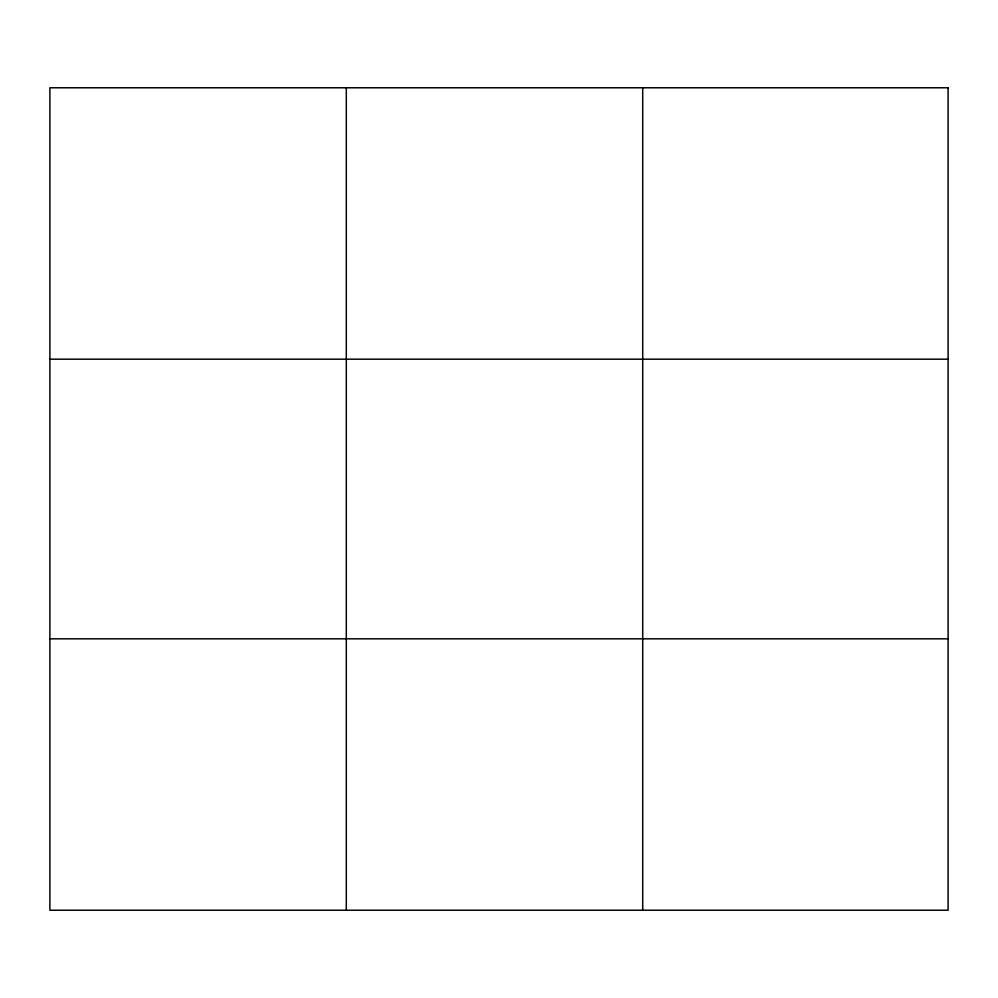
<?xml version="1.0" encoding="UTF-8"?>
<svg xmlns="http://www.w3.org/2000/svg" width="998" height="998" viewBox="0 0 998 998"><rect width="100%" height="100%" fill="white"/><g stroke="black" fill="none" stroke-linecap="round" stroke-linejoin="round"><path stroke-width="1.5" d="M346.306 910.226L346.306 87.774M642.712 910.226L642.712 87.774M49.9 359.18L948.1 359.18M49.9 638.82L948.1 638.82M948.1 87.774L948.1 910.226L49.9 910.226L49.9 87.774L948.1 87.774"/></g></svg>
